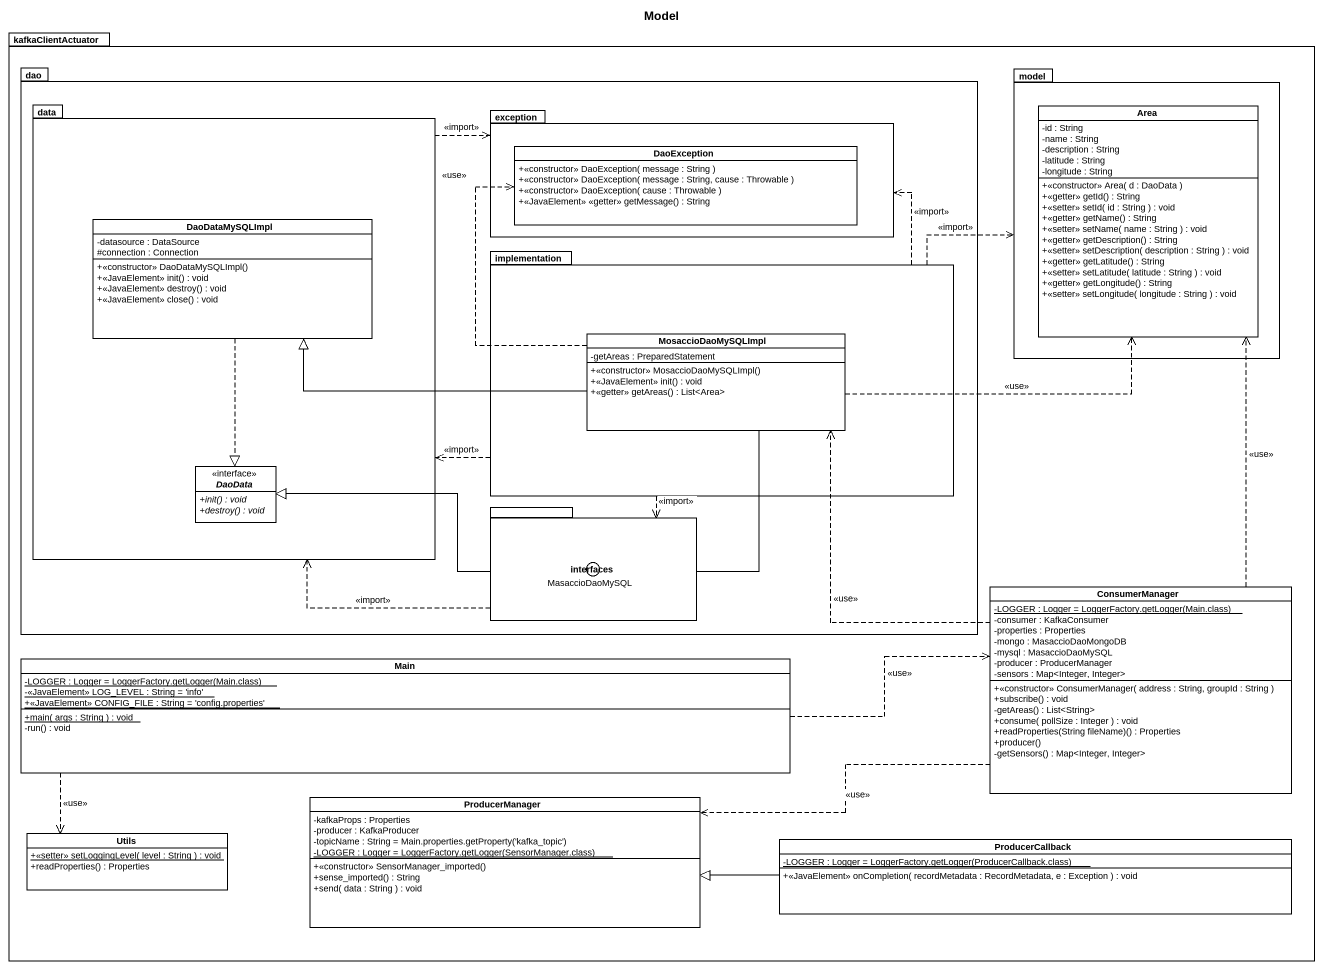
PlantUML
@startuml
title Model
allowmixing
hide circle
hide empty members
skinparam classAttributeIconSize 0
package kafkaClientActuator {
  package dao {
    package data {
      class DaoDataMySQLImpl {
        -datasource : DataSource
        #connection : Connection
        +<<constructor>> DaoDataMySQLImpl()
        +<<JavaElement>> init() : void
        +<<JavaElement>> destroy() : void
        +<<JavaElement>> close() : void
      }
      interface DaoData {
        {abstract} +init() : void
        {abstract} +destroy() : void
      }
    }
    package "exception" as exception_ {
      class DaoException {
        +<<constructor>> DaoException( message : String )
        +<<constructor>> DaoException( message : String, cause : Throwable )
        +<<constructor>> DaoException( cause : Throwable )
        +<<JavaElement>> <<getter>> getMessage() : String
      }
    }
    package implementation {
      class MosaccioDaoMySQLImpl {
        -getAreas : PreparedStatement
        +<<constructor>> MosaccioDaoMySQLImpl()
        +<<JavaElement>> init() : void
        +<<getter>> getAreas() : List<Area>
      }
    }
    package interfaces {
    }
  }
  package model {
    class Area {
      -id : String
      -name : String
      -description : String
      -latitude : String
      -longitude : String
      +<<constructor>> Area( d : DaoData )
      +<<getter>> getId() : String
      +<<setter>> setId( id : String ) : void
      +<<getter>> getName() : String
      +<<setter>> setName( name : String ) : void
      +<<getter>> getDescription() : String
      +<<setter>> setDescription( description : String ) : void
      +<<getter>> getLatitude() : String
      +<<setter>> setLatitude( latitude : String ) : void
      +<<getter>> getLongitude() : String
      +<<setter>> setLongitude( longitude : String ) : void
    }
  }
  class ConsumerManager {
    {static} {field} -LOGGER : Logger = LoggerFactory.getLogger(Main.class)
    -consumer : KafkaConsumer
    -properties : Properties
    -mongo : MasaccioDaoMongoDB
    -mysql : MasaccioDaoMySQL
    -producer : ProducerManager
    -sensors : Map<Integer, Integer>
    +<<constructor>> ConsumerManager( address : String, groupId : String )
    +subscribe() : void
    -getAreas() : List<String>
    +consume( pollSize : Integer ) : void
    +readProperties(String fileName)() : Properties
    +producer()
    -getSensors() : Map<Integer, Integer>
  }
  class Main {
    {static} {field} -LOGGER : Logger = LoggerFactory.getLogger(Main.class)
    {static} -<<JavaElement>> LOG_LEVEL : String = 'info'
    {static} +<<JavaElement>> CONFIG_FILE : String = 'config.properties'
    {static} +main( args : String ) : void
    -run() : void
  }
  class Utils {
    {static} +<<setter>> setLoggingLevel( level : String ) : void
    +readProperties() : Properties
  }
  class ProducerManager {
    -kafkaProps : Properties
    -producer : KafkaProducer
    {field} -topicName : String = Main.properties.getProperty('kafka_topic')
    {static} {field} -LOGGER : Logger = LoggerFactory.getLogger(SensorManager.class)
    +<<constructor>> SensorManager_imported()
    +sense_imported() : String
    +send( data : String ) : void
  }
  class ProducerCallback {
    {static} {field} -LOGGER : Logger = LoggerFactory.getLogger(ProducerCallback.class)
    +<<JavaElement>> onCompletion( recordMetadata : RecordMetadata, e : Exception ) : void
  }
}
() MasaccioDaoMySQL
interfaces -- MasaccioDaoMySQL
data .right.> exception_ : <<import>>
DaoDataMySQLImpl ..|> DaoData
implementation .right.> model : <<import>>
implementation .left.> data : <<import>>
implementation .up.> exception_ : <<import>>
implementation ..> interfaces : <<import>>
MosaccioDaoMySQLImpl .right.> Area : <<use>>
MosaccioDaoMySQLImpl .up.> DaoException : <<use>>
MosaccioDaoMySQLImpl -left-|> DaoDataMySQLImpl
MosaccioDaoMySQLImpl -- MasaccioDaoMySQL
interfaces .up.> data : <<import>>
MasaccioDaoMySQL -left-|> DaoData
ConsumerManager .up.> Area : <<use>>
ConsumerManager .up.> MosaccioDaoMySQLImpl : <<use>>
ConsumerManager .left.> ProducerManager : <<use>>
Main .right.> ConsumerManager : <<use>>
Main .left.> Utils : <<use>>
ProducerCallback -left-|> ProducerManager
@enduml
